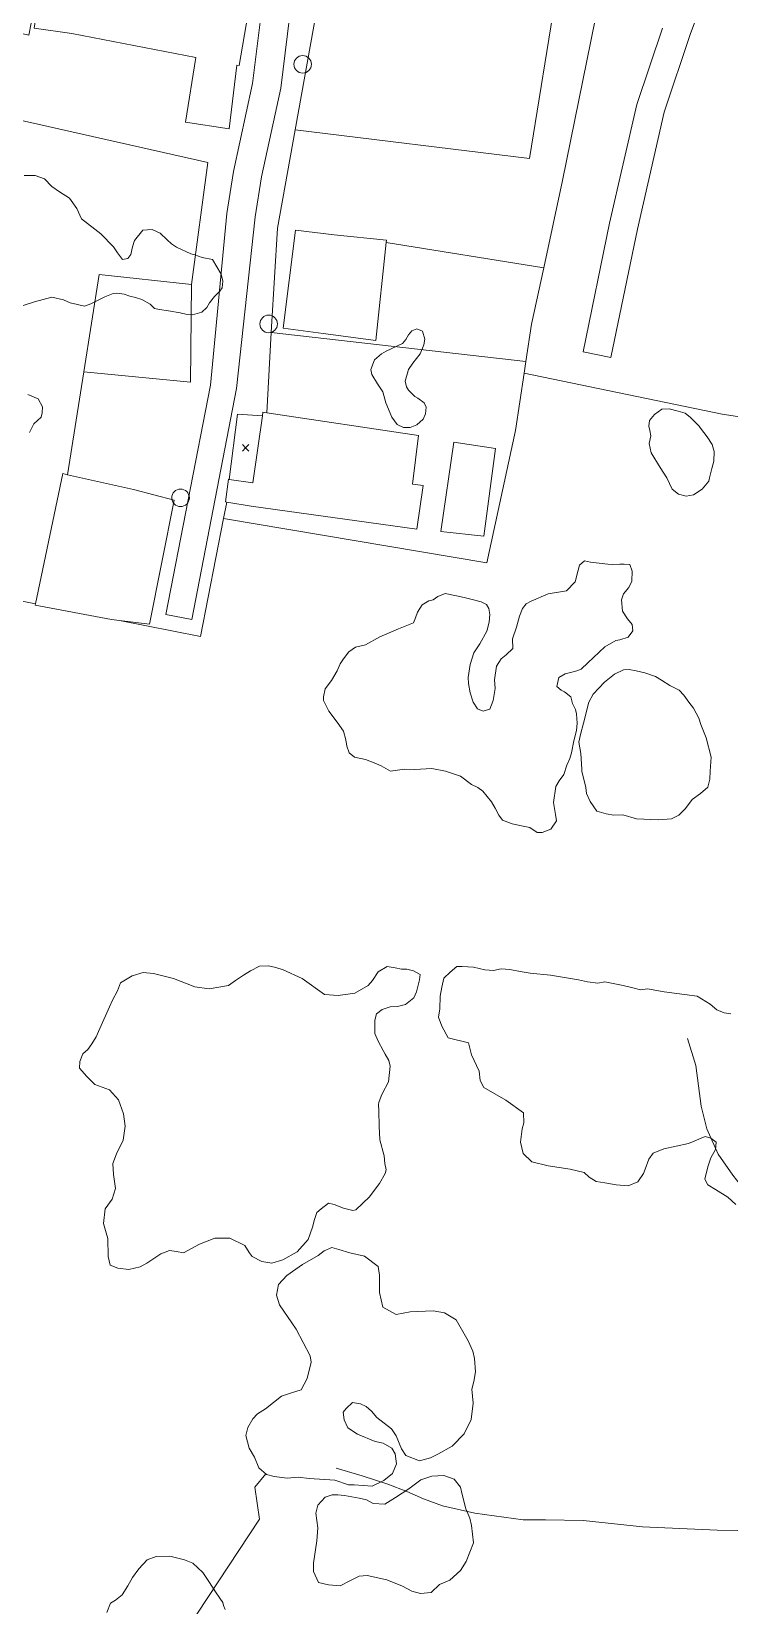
# Model space of a CAD drawing. Header units: metres. Extents: x 4652992 to 4879070, y 2074171 to 2309877.
# Drawn here: x 4654534.1 to 4654595.3, y 2307022.4 to 2307160.3 of the extents above; entities that cross this region are included whole.
import ezdxf

# ---------------------------------------------------------------- set-up
doc = ezdxf.new("R2010")
doc.units = ezdxf.units.M
doc.header["$MEASUREMENT"] = 0
doc.linetypes.add('DGN Style 3', pattern=[92.779933, 66.271381, -26.508552])
doc.layers.get('0').update_dxf_attribs({"color": 4, "lineweight": 0})
for name, color, linetype, lineweight in [('Level 1', 2, 'Continuous', 0), ('Level 19', 38, 'DGN Style 3', 0), ('Level 30', 5, 'Continuous', 0), ('Level 31', 38, 'Continuous', 0), ('Level 35', 4, 'Continuous', 0), ('Level 37', 3, 'Continuous', 0), ('Level 40', 1, 'Continuous', 0), ('Level 61', 4, 'Continuous', 0), ('Level 62', 4, 'Continuous', 0), ('Level 63', 3, 'Continuous', 0)]:
    doc.layers.add(name, color=color, linetype=linetype, lineweight=lineweight)

# ---------------------------------------------------------------- blocks, each defined once
blk = doc.blocks.new('POSTE')
at = {"color": 0, "linetype": 'ByBlock', "lineweight": -2}
blk.add_circle((0, 0), 0.770001, dxfattribs=at)
blk = doc.blocks.new('COTA')
at = {"color": 0, "linetype": 'ByBlock', "lineweight": -2, "ltscale": 10}
for p, q in [((0, 0), (-1.419522, -1.408457)), ((-1.408457, 1.419522), (0, 0)), ((1.419522, 1.408457), (0, 0)), ((0, 0), (1.408457, -1.419522))]:
    blk.add_line(p, q, dxfattribs=at)

msp = doc.modelspace()

# ---------------------------------------------------------------- linework, layer by layer
at = {"layer": 'Level 1'}
for points in [[(4654591.615114, 2307072.075503, 1365), (4654592.357485, 2307069.690493, 1362), (4654592.80292, 2307066.132876, 1360), (4654593.306277, 2307064.154116, 1358), (4654593.668093, 2307063.354128, 1357), (4654594.306277, 2307061.92853, 1356), (4654595.600283, 2307060.092104, 1355.08), (4654597.188906, 2307058.041872, 1354.16), (4654599.266909, 2307055.812075, 1353.13), (4654600.670901, 2307054.645083, 1352.79), (4654603.039919, 2307053.425112, 1351.25), (4654606.400088, 2307052.297488, 1349.59), (4654608.963686, 2307051.583925, 1348.58), (4654611.380129, 2307050.846133, 1347.59), (4654613.474917, 2307050.361696, 1346.91), (4654615.93268, 2307049.663088, 1346.05), (4654618.863711, 2307048.4975, 1345.21), (4654621.510927, 2307046.91028, 1344.92), (4654623.343081, 2307045.50049, 1344.39), (4654624.912905, 2307044.199282, 1344.24), (4654625.657473, 2307043.512881, 1344.16), (4654626.14551, 2307042.996889, 1344.11), (4654626.578676, 2307042.366884, 1344.02), (4654628.117863, 2307040.143764, 1343.741711)], [(4654560.803713, 2307034.388491, 1366), (4654563.096133, 2307033.715273, 1364), (4654565.344118, 2307032.986086, 1362), (4654567.023318, 2307032.358279, 1361), (4654568.4657, 2307031.712893, 1360), (4654570.137697, 2307031.095705, 1359), (4654572.973696, 2307030.457888, 1358), (4654577.206301, 2307029.855105, 1356), (4654579.15729, 2307029.848879, 1355), (4654582.479128, 2307029.804873, 1354), (4654587.668703, 2307029.246096, 1352), (4654594.22571, 2307028.949892, 1350), (4654597.845705, 2307028.897707, 1349), (4654601.146731, 2307028.7157, 1348), (4654604.154726, 2307028.521731, 1347), (4654608.784487, 2307027.853518, 1346), (4654613.9527, 2307027.234499, 1345.12), (4654617.245119, 2307026.608279, 1345), (4654619.14306, 2307026.001067, 1344.19171), (4654621.097392, 2307025.545054, 1344.1917)]]:
    msp.add_polyline3d(points, dxfattribs=at)
at = {"layer": 'Level 19', "linetype": 'DGN Style 3'}
for points in [[(4654557.2694, 2307166.0268, 1384.986862), (4654555.9496, 2307155.3622, 1385.555503), (4654554.271, 2307147.6021, 1385.892235), (4654553.7205, 2307144.0878, 1385.994029), (4654552.0846, 2307129.0356, 1386.532699), (4654548.1705, 2307108.7876, 1386.983994), (4654545.8948, 2307109.2191, 1387.081209), (4654549.7864, 2307129.3508, 1386.603648), (4654551.2392, 2307144.4016, 1386.140823), (4654551.8122, 2307148.0602, 1385.970701), (4654553.4824, 2307155.781, 1385.673095), (4654554.7979, 2307166.4027, 1385.161206)], [(4654594.2077, 2307166.4394, 1373.46531), (4654591.8768, 2307160.1626, 1375.646072), (4654589.5772, 2307153.2753, 1377.013355), (4654587.2171, 2307143.0224, 1377.574966), (4654584.9044, 2307131.756, 1378.066084), (4654582.4555, 2307132.2587, 1378.470007), (4654584.7741, 2307143.5542, 1377.722446), (4654587.1688, 2307153.9572, 1377.537345), (4654589.4287, 2307160.6509, 1376.091746)]]:
    msp.add_polyline3d(points, dxfattribs=at)
at = {"layer": 'Level 30', "color": 1}
for points in [[(4654548.780214, 2307181.112918, 1387.4514), (4654546.55127, 2307167.041716, 1387.4514), (4654546.485861, 2307166.628793, 1387.4514), (4654545.255591, 2307166.95098, 1387.6514), (4654544.662174, 2307163.494757, 1387.6514), (4654548.912054, 2307162.589868, 1393.3514), (4654553.083473, 2307161.783439, 1392.6514), (4654552.315147, 2307157.353024, 1392.6514), (4654552.097401, 2307157.406069, 1388.1514), (4654551.435986, 2307151.811147, 1388.0514), (4654547.602676, 2307152.405234, 1388.0514), (4654548.518662, 2307158.077067, 1388.0514), (4654542.172203, 2307159.296639, 1388.0514), (4654537.643982, 2307160.167796, 1388.8514), (4654534.327882, 2307160.63344, 1388.1514), (4654535.655242, 2307168.781342, 1388.1514), (4654536.52487, 2307172.758105, 1387.0514), (4654536.680207, 2307172.739027, 1387.078592), (4654538.809873, 2307172.477471, 1387.4514), (4654540.522517, 2307182.548539, 1387.4514), (4654544.684099, 2307181.883579, 1388.3514), (4654548.460232, 2307181.173121, 1387.521707), (4654548.780214, 2307181.112918, 1387.4514)], [(4654565.208155, 2307141.844759, 1388.4), (4654564.284067, 2307133.261112, 1388.4), (4654559.675789, 2307133.873276, 1389.5), (4654556.175609, 2307134.323426, 1388.8), (4654557.242097, 2307142.919137, 1388.8), (4654560.631518, 2307142.53016, 1389.5), (4654565.231464, 2307142.061266, 1388.4), (4654565.208155, 2307141.844759, 1388.4)], [(4654568.028193, 2307124.918101, 1389.3), (4654567.499154, 2307120.646911, 1389.3), (4654568.451315, 2307120.546069, 1389.3), (4654567.900037, 2307116.708114, 1389.3), (4654553.358963, 2307118.7318, 1390), (4654551.219654, 2307119.081607, 1388.66635), (4654551.113222, 2307119.09901, 1388.6), (4654551.382873, 2307121.085317, 1388.6), (4654551.440487, 2307121.077175, 1388.637782), (4654553.517777, 2307120.783603, 1390), (4654554.340925, 2307126.663217, 1390), (4654554.384512, 2307126.974551, 1390), (4654554.731506, 2307126.92225, 1389.982197), (4654568.028193, 2307124.918101, 1389.3)], [(4654546.606577, 2307119.2579, 1389.8), (4654544.436857, 2307108.392286, 1389.8), (4654541.831432, 2307108.703856, 1390.505392), (4654541.112629, 2307108.789815, 1390.7), (4654534.424265, 2307110.056602, 1390.2), (4654534.447287, 2307110.166619, 1390.2), (4654536.836223, 2307121.583171, 1390.2), (4654537.250505, 2307121.490534, 1390.226676), (4654543.048147, 2307120.194127, 1390.6), (4654546.606577, 2307119.2579, 1389.8)]]:
    msp.add_polyline3d(points, dxfattribs=at)
at = {"layer": 'Level 31'}
msp.add_polyline3d([(4654574.774398, 2307123.796776, 1385.6), (4654573.75582, 2307116.103894, 1385.6), (4654569.999407, 2307116.514555, 1386.3), (4654571.136298, 2307124.343177, 1386.3), (4654574.774398, 2307123.796776, 1385.6)], dxfattribs=at)
at = {"layer": 'Level 35', "extrusion": (0.0159742072739065, 0.0675216876525355, 0.9975899189539376), "elevation": 231520.532464, "flags": 128}
msp.add_lwpolyline([(-3998338.921419, -3308683.442305), (-3998339.100647, -3308679.118638), (-3998330.55122, -3308679.118638)], dxfattribs=at)
at = {"layer": 'Level 37'}
for p, q in [((4654565.208155, 2307141.844759, 1385.671774), (4654579.011865, 2307139.617727, 1383.576807)), ((4654555.116291, 2307133.964641, 1387.751384), (4654577.455674, 2307131.408479, 1383.9214))]:
    msp.add_line(p, q, dxfattribs=at)
at = {"layer": 'Level 37', "extrusion": (0.1792377330463025, 0.0448865528118147, 0.9827812739511752), "elevation": 939195.770161, "flags": 128}
msp.add_lwpolyline([(1107314.920861, -4987947.362414), (1107307.475652, -4987967.031491), (1107321.114784, -4987972.98475)], dxfattribs=at)
at = {"layer": 'Level 37', "extrusion": (0.0726368947118046, -0.0115585466490869, 0.9972914727029341), "elevation": 312809.250465, "flags": 128}
msp.add_lwpolyline([(3009917.793624, -4222567.20086), (3009926.928986, -4222567.20086), (3009935.555054, -4222567.20086), (3009935.973436, -4222575.358488)], dxfattribs=at)
at = {"layer": 'Level 37', "extrusion": (0.3805101042906298, 0.1013128483290482, 0.9192104042580183), "elevation": 2006127.780472, "flags": 128}
msp.add_lwpolyline([(1031874.750269, -4679597.014467), (1031866.820625, -4679614.263289), (1031864.883757, -4679619.097352)], dxfattribs=at)
at = {"layer": 'Level 37', "extrusion": (0.0435254705682363, 0.0243669571960406, 0.9987551175382382), "elevation": 260195.539409, "flags": 128}
msp.add_lwpolyline([(-260595.530978, -5181881.937248), (-260600.217064, -5181887.441196), (-260592.166789, -5181894.276788), (-260591.061751, -5181895.215091)], dxfattribs=at)
at = {"layer": 'Level 37'}
for points in [[(4654554.731506, 2307126.92225, 1387.7514), (4654555.116291, 2307133.964641, 1387.7514), (4654555.143532, 2307134.463213, 1387.7514), (4654555.66244, 2307143.115204, 1387.6514), (4654557.215314, 2307151.733995, 1387.28571), (4654559.908856, 2307166.683747, 1386.6514), (4654561.444662, 2307174.641907, 1386.0514), (4654569.611256, 2307173.804718, 1385.651384), (4654580.467511, 2307173.027291, 1381.451384), (4654580.677573, 2307163.754001, 1382.522506)], [(4654550.941743, 2307117.659603, 1388.310411), (4654574.019321, 2307113.750316, 1384.051384), (4654576.542665, 2307125.356211, 1384.051384), (4654577.301463, 2307130.386226, 1383.943396), (4654577.455674, 2307131.408479, 1383.92145), (4654577.948004, 2307134.672093, 1383.851384), (4654579.011865, 2307139.617727, 1383.576807), (4654580.660189, 2307147.280389, 1383.151384), (4654583.878047, 2307163.12831, 1382.351384), (4654580.677573, 2307163.754001, 1382.522506), (4654580.137465, 2307163.859592, 1382.551384), (4654570.669125, 2307164.817415, 1386.151384), (4654565.441635, 2307165.956801, 1386.651384), (4654559.908856, 2307166.683747, 1386.651384)], [(4654538.686132, 2307130.512386, 1388.851384), (4654548.03128, 2307129.593063, 1388.251384), (4654548.141919, 2307138.165953, 1388.251384), (4654549.568144, 2307148.872264, 1387.851384), (4654532.572774, 2307152.68405, 1388.051384)], [(4654485.63013, 2307122.530141, 1389.551384), (4654503.853341, 2307117.668309, 1389.551384), (4654529.570207, 2307111.320903, 1389.290552), (4654533.431954, 2307110.367752, 1389.251384), (4654534.447287, 2307110.166619, 1389.212043)], [(4654554.642987, 2307033.88317, 1370.6514), (4654553.677282, 2307032.720529, 1370.6514), (4654554.106027, 2307029.915634, 1370.0514), (4654543.293508, 2307013.528922, 1369.6514), (4654538.697077, 2307005.844593, 1369.6514), (4654533.762005, 2306997.875475, 1369.8514), (4654524.822848, 2306982.214885, 1373.7514), (4654514.604985, 2306964.932457, 1379.6514), (4654504.884342, 2306948.143536, 1385.1514), (4654500.469762, 2306971.629222, 1386.5514), (4654494.692789, 2307000.705577, 1390.4514), (4654493.325986, 2307001.824969, 1390.4514), (4654480.359936, 2307004.246489, 1392.2514), (4654478.634913, 2307004.656697, 1392.361837), (4654469.053237, 2307006.935202, 1392.975262)]]:
    msp.add_polyline3d(points, dxfattribs=at)
at = {"layer": 'Level 40', "color": 3, "elevation": 1382.5, "flags": 128}
msp.add_lwpolyline([(4654593.32971, 2307124.812293), (4654593.780371, 2307124.127017), (4654593.939263, 2307123.511929), (4654593.911793, 2307122.675441), (4654593.758495, 2307122.046731), (4654593.554104, 2307121.208485), (4654593.48257, 2307120.915107), (4654592.91333, 2307120.209012), (4654592.134929, 2307119.730703), (4654591.490172, 2307119.619551), (4654590.823361, 2307119.77989), (4654590.269728, 2307120.223572), (4654589.807199, 2307121.222128), (4654589.230644, 2307122.115042), (4654588.444013, 2307123.413487), (4654588.242525, 2307124.216292), (4654588.405956, 2307124.886994), (4654588.299689, 2307125.356317), (4654588.214674, 2307125.731784), (4654588.295568, 2307126.244873), (4654588.730367, 2307126.761624), (4654589.373602, 2307127.228263), (4654589.998051, 2307127.255608), (4654590.790049, 2307127.065127), (4654591.405087, 2307126.872825), (4654591.885657, 2307126.490959), (4654592.314316, 2307126.077202), (4654592.628139, 2307125.73545), (4654592.764207, 2307125.569588), (4654593.32971, 2307124.812293)], dxfattribs=at)
at = {"layer": 'Level 40', "color": 3}
for points in [[(4654533.466093, 2307147.730489, 1395.7), (4654534.428801, 2307147.731282, 1395.7), (4654535.238973, 2307147.42017, 1395.7), (4654535.887728, 2307146.760571, 1395.7), (4654536.544404, 2307146.292739, 1395.7), (4654537.446848, 2307145.72706, 1395.7), (4654538.078715, 2307144.839197, 1395.7), (4654538.474561, 2307143.930693, 1395.7), (4654540.180546, 2307142.592593, 1394.8), (4654541.302483, 2307141.477914, 1393.1), (4654541.633698, 2307140.931975, 1393.1), (4654542.074399, 2307140.359713, 1393.1), (4654542.556881, 2307140.437929, 1393.1), (4654542.800774, 2307140.806665, 1393.1), (4654542.960974, 2307141.467536, 1393.1), (4654543.130979, 2307142.009499, 1393.1), (4654543.854712, 2307142.923448, 1393.1), (4654544.683542, 2307142.996086, 1393.1), (4654545.377942, 2307142.673602, 1393.1), (4654546.010006, 2307142.094103, 1393.1), (4654546.385674, 2307141.731726, 1393.1), (4654546.81564, 2307141.434008, 1393.1), (4654548.067245, 2307140.860933, 1393.1), (4654548.432222, 2307140.773138, 1393.1), (4654549.071364, 2307140.541679, 1393.1), (4654549.986146, 2307140.343072, 1392), (4654550.731283, 2307139.06888, 1391.5), (4654550.88998, 2307138.446677, 1391.5), (4654550.829238, 2307137.877277, 1391.5), (4654550.602619, 2307137.581387, 1391.5), (4654550.139596, 2307137.108773, 1391.5), (4654549.695308, 2307136.553807, 1391.5), (4654549.478505, 2307136.138792, 1391.5), (4654549.033361, 2307135.739779, 1391.5), (4654548.203796, 2307135.511089, 1391.5), (4654547.747104, 2307135.543073, 1391.5), (4654547.125399, 2307135.6926, 1391.5), (4654546.120133, 2307135.856521, 1391.5), (4654545.334289, 2307135.967668, 1391.5), (4654544.895427, 2307136.073219, 1391.5), (4654544.518995, 2307136.436255, 1391.5), (4654543.767908, 2307136.850477, 1391.5), (4654543.228228, 2307137.019207, 1391.5), (4654542.7162, 2307137.142357, 1391.5), (4654542.213085, 2307137.302293, 1391.5), (4654541.58241, 2307137.415049, 1391.5), (4654541.263067, 2307137.375065, 1391.5), (4654540.543239, 2307137.096214, 1392.9), (4654539.31756, 2307136.473766, 1394.3), (4654538.763947, 2307136.257866, 1394.3), (4654538.144513, 2307136.406845, 1394.3), (4654537.488636, 2307136.564587, 1394.3), (4654536.895829, 2307136.823512, 1394.3), (4654535.881998, 2307137.042797, 1395.7), (4654534.377298, 2307136.651957, 1397.6), (4654533.374072, 2307136.314061, 1397.6)], [(4654567.717633, 2307128.354821, 1386.6), (4654567.973146, 2307128.209825, 1386.6), (4654568.533866, 2307127.782567, 1386.6), (4654568.692554, 2307127.410225, 1386.6), (4654568.636696, 2307126.838855, 1386.6), (4654568.43347, 2307126.344711, 1386.6), (4654567.897132, 2307125.847147, 1386.6), (4654567.30065, 2307125.614668, 1386.6), (4654566.722495, 2307125.628391, 1386.6), (4654566.162656, 2307125.888317, 1386.6), (4654565.698734, 2307126.542871, 1386.6), (4654565.159375, 2307127.775496, 1387.7), (4654564.899862, 2307128.755584, 1387.7), (4654564.446142, 2307129.448701, 1387.7), (4654563.94276, 2307130.278933, 1387.7), (4654563.842592, 2307130.720197, 1387.7), (4654564.170887, 2307131.559057, 1387.7), (4654564.794442, 2307132.076616, 1387.7), (4654565.184609, 2307132.316549, 1387.7), (4654566.62751, 2307132.9987, 1386.9), (4654566.919594, 2307133.34613, 1386.9), (4654567.142808, 2307133.751901, 1386.9), (4654567.434903, 2307134.099345, 1386.9), (4654567.894395, 2307134.28122, 1386.9), (4654568.38525, 2307134.079615, 1386.9), (4654568.584852, 2307133.36329, 1386.9), (4654568.508962, 2307132.880322, 1386.9), (4654568.189808, 2307132.079977, 1386.9), (4654567.537635, 2307131.276234, 1386.9), (4654567.148781, 2307130.701541, 1386.9), (4654566.86018, 2307129.68515, 1386.9), (4654566.990056, 2307129.194558, 1386.9), (4654567.167883, 2307128.901238, 1386.9), (4654567.717633, 2307128.354821, 1386.6)], [(4654533.774878, 2307128.517689, 1393), (4654534.692278, 2307128.150748, 1392), (4654535.061438, 2307127.439862, 1392), (4654535.046437, 2307126.899127, 1392), (4654534.95742, 2307126.531724, 1392), (4654534.31327, 2307125.947885, 1392), (4654533.934758, 2307125.183572, 1392)], [(4654580.765305, 2307095.220266, 1384.9), (4654580.363695, 2307094.654303, 1384.9), (4654580.065465, 2307094.151845, 1384.9), (4654579.854567, 2307092.745225, 1384.9), (4654580.035942, 2307091.686026, 1384.9), (4654580.121543, 2307091.135593, 1384.9), (4654579.637814, 2307090.412881, 1384.9), (4654578.861782, 2307090.113639, 1384.9), (4654578.426309, 2307090.129954, 1384.9), (4654577.781528, 2307090.549773, 1384.9), (4654577.075763, 2307090.719329, 1384.9), (4654576.235283, 2307090.877096, 1384.9), (4654575.393916, 2307091.21169, 1384.9), (4654575.060021, 2307091.645142, 1384.9), (4654574.766754, 2307092.245464, 1384.9), (4654574.4218, 2307092.814065, 1384.9), (4654573.681068, 2307093.742723, 1384.9), (4654573.233614, 2307094.071026, 1384.9), (4654572.682796, 2307094.335847, 1384.9), (4654571.714961, 2307095.054155, 1384.9), (4654570.401322, 2307095.490861, 1386.2), (4654569.200597, 2307095.731368, 1388), (4654567.706316, 2307095.64562, 1389.8), (4654566.799618, 2307095.687962, 1389.8), (4654565.574788, 2307095.499602, 1389.8), (4654564.768936, 2307095.956484, 1389.8), (4654564.139094, 2307096.239447, 1389.8), (4654563.375388, 2307096.510698, 1389.8), (4654562.426477, 2307096.738692, 1389.8), (4654561.950621, 2307097.1163, 1389.8), (4654561.741538, 2307097.693097, 1389.8), (4654561.656225, 2307098.240172, 1389.8), (4654561.446198, 2307098.992762, 1389.8), (4654560.895993, 2307099.783236, 1389.8), (4654560.169696, 2307100.747714, 1389.8), (4654559.701023, 2307101.694215, 1389.8), (4654559.68906, 2307102.00432, 1389.8), (4654559.860435, 2307102.709287, 1389.8), (4654560.392184, 2307103.459363, 1389.8), (4654560.902854, 2307104.302331, 1389.8), (4654561.177896, 2307104.894684, 1389.8), (4654561.463964, 2307105.352712, 1389.8), (4654561.914177, 2307105.946904, 1389.8), (4654562.499223, 2307106.377008, 1389.8), (4654563.374082, 2307106.561864, 1389.8), (4654564.63778, 2307107.267915, 1389.8), (4654566.279072, 2307107.978983, 1388.6), (4654567.587662, 2307108.516329, 1386.7), (4654567.781994, 2307108.954593, 1386.7), (4654567.945023, 2307109.444483, 1386.7), (4654568.365925, 2307110.092862, 1386.7), (4654568.933244, 2307110.441514, 1386.7), (4654569.305308, 2307110.528453, 1386.7), (4654569.728049, 2307110.823681, 1386.7), (4654570.358002, 2307111.069107, 1386.7), (4654571.362723, 2307110.871693, 1386.7), (4654572.025772, 2307110.712314, 1386.7), (4654572.730255, 2307110.542975, 1386.7), (4654573.517611, 2307110.353715, 1386.7), (4654573.984465, 2307110.109215, 1386.7), (4654574.203561, 2307109.7479, 1386.7), (4654574.299217, 2307109.239895, 1386.7), (4654574.219862, 2307108.55352, 1386.7), (4654574.02722, 2307107.762136, 1386.7), (4654573.411858, 2307106.675618, 1386.7), (4654572.896939, 2307105.877518, 1388.2), (4654572.56668, 2307104.860208, 1389.2), (4654572.376482, 2307103.719703, 1389.2), (4654572.420425, 2307103.181958, 1389.2), (4654572.568924, 2307102.355523, 1389.2), (4654572.810104, 2307101.550777, 1389.2), (4654573.194476, 2307100.97521, 1389.2), (4654573.71106, 2307100.763215, 1389.2), (4654574.277286, 2307100.934627, 1389.2), (4654574.591904, 2307101.694288, 1388), (4654574.753758, 2307102.735071, 1386.2), (4654574.697053, 2307103.502937, 1385.5), (4654574.856883, 2307104.700702, 1385.5), (4654575.278513, 2307105.349942, 1385.5), (4654575.712066, 2307105.687268, 1385.5), (4654576.289567, 2307106.254931, 1385.5), (4654576.28082, 2307107.105973, 1387.3), (4654576.616965, 2307108.126509, 1387.3), (4654576.891455, 2307109.073811, 1387.3), (4654577.146555, 2307109.761473, 1387.3), (4654577.465067, 2307110.169559, 1387.3), (4654577.9188, 2307110.41297, 1387.3), (4654579.38867, 2307111.044692, 1386.1), (4654581.015721, 2307111.314184, 1384.8), (4654581.779589, 2307112.103166, 1384.8), (4654582.023761, 2307113.10555, 1384.8), (4654582.135678, 2307113.564994, 1384.8), (4654582.579961, 2307113.944546, 1384.8), (4654583.120048, 2307113.814705, 1384.8), (4654584.622225, 2307113.639548, 1383.8), (4654585.058599, 2307113.623186, 1383.8), (4654585.681752, 2307113.650468, 1383.8), (4654586.076526, 2307113.644107, 1383.8), (4654586.554498, 2307113.617744, 1383.8), (4654586.764977, 2307113.035868, 1383.8), (4654586.72752, 2307112.159449, 1383.8), (4654586.460042, 2307111.603978, 1383.8), (4654586.015996, 2307111.046704, 1383.8), (4654585.841918, 2307110.513084, 1383.8), (4654585.908888, 2307109.523157, 1383.8), (4654586.358725, 2307108.839606, 1383.8), (4654586.766124, 2307108.343321, 1383.8), (4654586.810201, 2307107.8016, 1383.8), (4654586.407786, 2307107.23444, 1383.8), (4654585.692199, 2307107.008121, 1383.8), (4654585.328897, 2307106.962673, 1383.8), (4654584.368679, 2307106.406162, 1385.1), (4654582.869459, 2307105.002412, 1387.1), (4654582.293097, 2307104.435985, 1387.1), (4654581.911122, 2307104.307498, 1387.1), (4654581.343234, 2307104.13558, 1387.1), (4654580.878448, 2307104.026999, 1387.1), (4654580.321558, 2307103.720271, 1387.1), (4654580.17032, 2307102.919558, 1387.1), (4654580.533696, 2307102.611954, 1387.1), (4654580.844671, 2307102.449108, 1387.1), (4654581.399666, 2307102.001759, 1386.1), (4654581.526591, 2307101.441929, 1386.1), (4654581.788043, 2307100.893894, 1386.1), (4654581.872653, 2307100.520695, 1386.1), (4654581.938645, 2307099.710913, 1386.1), (4654581.869264, 2307099.066009, 1386.1), (4654581.645902, 2307098.149413, 1386.1), (4654581.433551, 2307097.097919, 1386.1), (4654581.311728, 2307096.598004, 1386.1), (4654581.043509, 2307096.018966, 1385.5), (4654580.765305, 2307095.220266, 1384.9)], [(4654593.615411, 2307095.502656, 1382.4), (4654593.576953, 2307094.802884, 1382.4), (4654593.403328, 2307094.091307, 1382.4), (4654592.740102, 2307093.54171, 1382.4), (4654592.035244, 2307093.002138, 1382.4), (4654591.445957, 2307092.213285, 1382.4), (4654590.866092, 2307091.643728, 1382.4), (4654590.212339, 2307091.313461, 1382.4), (4654589.029756, 2307091.223687, 1383.2), (4654587.140161, 2307091.333474, 1384.6), (4654585.945957, 2307091.664573, 1384.6), (4654585.147529, 2307091.635531, 1384.6), (4654584.472858, 2307091.753454, 1384.6), (4654583.652401, 2307091.994754, 1384.6), (4654583.067582, 2307092.842087, 1384.6), (4654582.753128, 2307093.536132, 1384.6), (4654582.709059, 2307094.076873, 1384.6), (4654582.362465, 2307095.507675, 1386.1), (4654582.361622, 2307095.684263, 1386.1), (4654582.251661, 2307097.033629, 1386.1), (4654582.101924, 2307098.039829, 1386.1), (4654582.222918, 2307098.716399, 1386.1), (4654582.508063, 2307099.706391, 1386.1), (4654582.670529, 2307100.373058, 1386.1), (4654582.822845, 2307100.998079, 1386.1), (4654582.954857, 2307101.53978, 1386.1), (4654583.344953, 2307102.240033, 1386.1), (4654584.334921, 2307103.295793, 1385.2), (4654585.212658, 2307104.012367, 1385.2), (4654586.00906, 2307104.39516, 1385.2), (4654586.496202, 2307104.410585, 1385.2), (4654587.129047, 2307104.302651, 1385.2), (4654587.876247, 2307104.123059, 1385.2), (4654588.810645, 2307103.810135, 1385.2), (4654589.340915, 2307103.461838, 1385.2), (4654590.068546, 2307103.021941, 1385.2), (4654590.889352, 2307102.603823, 1385.2), (4654591.30604, 2307102.150338, 1385.2), (4654591.733697, 2307101.56173, 1385.2), (4654592.13001, 2307101.024834, 1385.2), (4654592.621094, 2307100.156037, 1385.2), (4654592.789503, 2307099.585626, 1385.2), (4654593.245614, 2307098.419589, 1384.5), (4654593.687446, 2307096.711883, 1383.5), (4654593.615411, 2307095.502656, 1382.4)], [(4654564.193085, 2307072.485574, 1384.2), (4654564.499945, 2307071.824907, 1384.2), (4654564.945482, 2307071.013575, 1384.2), (4654565.098901, 2307070.683264, 1384.2), (4654565.432727, 2307070.133566, 1384.2), (4654565.545642, 2307069.636918, 1384.2), (4654565.387988, 2307068.260117, 1383.1), (4654564.840185, 2307067.207728, 1382), (4654564.770288, 2307067.007899, 1379.9), (4654564.560872, 2307066.44016, 1378.3), (4654564.520075, 2307066.272542, 1378.3), (4654564.564642, 2307065.729622, 1378.3), (4654564.585778, 2307064.364495, 1378.3), (4654564.647706, 2307063.167054, 1378.3), (4654565.016309, 2307061.777833, 1378.3), (4654565.089312, 2307061.109973, 1378.3), (4654565.189507, 2307060.553846, 1378.3), (4654565.107921, 2307060.218717, 1378.3), (4654564.598559, 2307059.335989, 1378.3), (4654563.895107, 2307058.381664, 1378.3), (4654563.729446, 2307058.184976, 1378.3), (4654562.526328, 2307057.042983, 1379.6), (4654562.277011, 2307056.984803, 1379.6), (4654561.443841, 2307057.184752, 1379.6), (4654560.637796, 2307057.496206, 1379.6), (4654560.137882, 2307057.616179, 1379.6), (4654559.488743, 2307057.122889, 1379.6), (4654559.116059, 2307056.79929, 1379.6), (4654558.911304, 2307056.199387, 1379.6), (4654558.748535, 2307055.530428, 1379.6), (4654558.360252, 2307054.449667, 1380.2), (4654557.398365, 2307053.353474, 1381), (4654556.136912, 2307052.65144, 1382.3), (4654555.185169, 2307052.350778, 1382.3), (4654554.286168, 2307052.50771, 1382.3), (4654553.454699, 2307052.942345, 1382.3), (4654553.190169, 2307053.29973, 1382.3), (4654552.813626, 2307053.919137, 1382.3), (4654551.494275, 2307054.542379, 1383.5), (4654550.185341, 2307054.559913, 1385.1), (4654548.846148, 2307054.043261, 1387.1), (4654547.436037, 2307053.285177, 1388.3), (4654546.818646, 2307053.375001, 1388.3), (4654546.201252, 2307053.464826, 1388.3), (4654545.435204, 2307053.182103, 1388.3), (4654544.227945, 2307052.357203, 1389.3), (4654543.627457, 2307052.0354, 1389.3), (4654542.643134, 2307051.805699, 1389.3), (4654541.684194, 2307051.919312, 1389.3), (4654540.99806, 2307052.200405, 1389.3), (4654540.829442, 2307052.939686, 1389.3), (4654540.806489, 2307054.517645, 1389.3), (4654540.639228, 2307055.023717, 1389.3), (4654540.429116, 2307055.831307, 1389.3), (4654540.572047, 2307057.136701, 1389.3), (4654541.183227, 2307057.980303, 1389.3), (4654541.465358, 2307058.902914, 1389.3), (4654541.295104, 2307060.152202, 1390.9), (4654541.234925, 2307061.096836, 1390.9), (4654541.557879, 2307061.949566, 1390.9), (4654542.138464, 2307063.147517, 1390.9), (4654542.322582, 2307064.382564, 1390.9), (4654542.179637, 2307065.463588, 1390.9), (4654541.721587, 2307066.678465, 1390.9), (4654540.951125, 2307067.561291, 1390.9), (4654539.645133, 2307068.037891, 1389.8), (4654538.943022, 2307068.730636, 1389.8), (4654538.309072, 2307069.465287, 1389.8), (4654538.333025, 2307070.042032, 1389.8), (4654538.616375, 2307070.731283, 1389.8), (4654539.052239, 2307071.092678, 1389.8), (4654539.405179, 2307071.5905, 1389.8), (4654539.784856, 2307072.198433, 1389.8), (4654540.081613, 2307072.942815, 1389.8), (4654540.94659, 2307074.832628, 1389.8), (4654541.20329, 2307075.411938, 1389.8), (4654541.636506, 2307076.240239, 1389.8), (4654541.919963, 2307076.929719, 1389.8), (4654542.943046, 2307077.558188, 1389.8), (4654543.885932, 2307077.856278, 1389.8), (4654544.790057, 2307077.755741, 1389.8), (4654545.612592, 2307077.558241, 1389.8), (4654546.544787, 2307077.33441, 1389.8), (4654548.432339, 2307076.599479, 1388.4), (4654549.667712, 2307076.419621, 1388.4), (4654551.36674, 2307076.712266, 1388.4), (4654551.995223, 2307077.145207, 1388.4), (4654552.692065, 2307077.620134, 1388.4), (4654553.307168, 2307077.997926, 1388.4), (4654554.100502, 2307078.391321, 1388.4), (4654554.868312, 2307078.440509, 1388.4), (4654555.527534, 2307078.282209, 1388.4), (4654556.173336, 2307078.068742, 1388.4), (4654557.823217, 2307077.31448, 1387.1), (4654559.793051, 2307075.908254, 1385.2), (4654561.00081, 2307075.816742, 1383.2), (4654562.448933, 2307076.047885, 1382.7), (4654563.606189, 2307076.711245, 1382.7), (4654564.004644, 2307077.145033, 1382.7), (4654564.484264, 2307077.912336, 1382.7), (4654565.297233, 2307078.364285, 1382.7), (4654565.974934, 2307078.260378, 1382.7), (4654566.528408, 2307078.127467, 1382.7), (4654566.998244, 2307078.13231, 1382.7), (4654567.607058, 2307077.986109, 1382.7), (4654568.175273, 2307077.673157, 1382.7), (4654568.122368, 2307077.215199, 1382.7), (4654567.865282, 2307076.159156, 1382.7), (4654567.619294, 2307075.629945, 1382.7), (4654566.889986, 2307075.040331, 1382.7), (4654566.20005, 2307074.85305, 1382.7), (4654565.550701, 2307074.832498, 1382.7), (4654564.847249, 2307074.589643, 1382.7), (4654564.351652, 2307074.238065, 1382.7), (4654564.216408, 2307073.682332, 1382.7), (4654564.193085, 2307072.485574, 1384.2)], [(4654570.639244, 2307072.129218, 1380), (4654570.065454, 2307073.152395, 1380), (4654569.784119, 2307073.928305, 1380), (4654569.905119, 2307074.66667, 1380), (4654569.940989, 2307075.779725, 1380), (4654570.07558, 2307076.573941, 1380), (4654570.265718, 2307077.354852, 1380), (4654570.803917, 2307077.875081, 1380), (4654571.397673, 2307078.381986, 1380), (4654571.869185, 2307078.386847, 1380), (4654572.854165, 2307078.327445, 1380), (4654573.853922, 2307078.087357, 1380), (4654574.603136, 2307078.025527, 1380), (4654575.282033, 2307078.157721, 1380), (4654576.031246, 2307078.09589, 1380), (4654576.933486, 2307077.938263, 1380), (4654577.835717, 2307077.780638, 1380), (4654579.607307, 2307077.624635, 1378), (4654582.058952, 2307077.215165, 1376.4), (4654582.840153, 2307077.027561, 1376.4), (4654583.760273, 2307076.925243, 1376.4), (4654584.372924, 2307077.01541, 1376.4), (4654585.973464, 2307076.698689, 1375.3), (4654586.811637, 2307076.497402, 1375.3), (4654587.482169, 2307076.336374, 1375.3), (4654588.095699, 2307076.426668, 1375.3), (4654589.56315, 2307076.156681, 1373.6), (4654592.463448, 2307075.765335, 1372.5), (4654593.60096, 2307075.074798, 1372.5), (4654594.19141, 2307074.575272, 1372.5), (4654594.836835, 2307074.301036, 1372.5), (4654595.411344, 2307074.222691, 1372.5)], [(4654595.8462, 2307057.505537, 1362.8), (4654595.162844, 2307058.15211, 1362.8), (4654594.068214, 2307058.837095, 1362.8), (4654593.385929, 2307059.242151, 1362.8), (4654593.14271, 2307059.722794, 1362.8), (4654593.406997, 2307060.805547, 1362.8), (4654593.658512, 2307061.589776, 1362.8), (4654594.080341, 2307062.333156, 1362.8), (4654594.119835, 2307062.987345, 1362.8), (4654593.664557, 2307063.337977, 1362.8), (4654593.153627, 2307063.460629, 1362.8), (4654591.702616, 2307062.85972, 1364.2), (4654589.530907, 2307062.3756, 1365), (4654588.599722, 2307061.997523, 1365), (4654588.234639, 2307061.48357, 1365), (4654587.899599, 2307060.601489, 1365), (4654587.745949, 2307060.21729, 1365), (4654587.268839, 2307059.489674, 1365), (4654586.40821, 2307059.154889, 1365), (4654585.347724, 2307059.228977, 1365), (4654584.371556, 2307059.403126, 1365), (4654583.621807, 2307059.522929, 1365), (4654582.997941, 2307059.913271, 1365), (4654582.557745, 2307060.319685, 1365), (4654581.314801, 2307060.600204, 1366), (4654579.39049, 2307060.904434, 1367.4), (4654577.979591, 2307061.243083, 1367.4), (4654577.200858, 2307061.969719, 1367.4), (4654576.970252, 2307062.984616, 1367.4), (4654577.133508, 2307064.144926, 1367.4), (4654577.257774, 2307064.654895, 1367.4), (4654577.239119, 2307065.55907, 1367.4), (4654575.692173, 2307066.661266, 1369.1), (4654573.766032, 2307067.767164, 1371.2), (4654573.440301, 2307068.382609, 1371.2), (4654573.338023, 2307069.183214, 1371.2), (4654572.680424, 2307070.616309, 1372.8), (4654572.409249, 2307071.694332, 1372.8), (4654570.639244, 2307072.129218, 1380)], [(4654572.826645, 2307040.100055, 1371.3), (4654572.660868, 2307038.667101, 1371.3), (4654572.046976, 2307037.4031, 1371.3), (4654570.985003, 2307036.308018, 1371.3), (4654569.718937, 2307035.63006, 1371.3), (4654569.085921, 2307035.29109, 1371.3), (4654568.106234, 2307035.035274, 1371.3), (4654566.935196, 2307035.500181, 1371.3), (4654566.528118, 2307036.088612, 1371.3), (4654566.074751, 2307037.240339, 1371.3), (4654565.667641, 2307037.828824, 1371.3), (4654564.375638, 2307038.849047, 1373.3), (4654563.897832, 2307039.392056, 1373.3), (4654563.44949, 2307039.805605, 1373.3), (4654562.958898, 2307040.045687, 1373.3), (4654562.253142, 2307040.153772, 1373.3), (4654561.694802, 2307039.614477, 1373.3), (4654561.437418, 2307039.309012, 1373.3), (4654561.513122, 2307038.617668, 1373.3), (4654561.833446, 2307037.928871, 1373.3), (4654562.690396, 2307037.368967, 1372.1), (4654564.242162, 2307036.742179, 1369.9), (4654564.936838, 2307036.575565, 1369.9), (4654565.690709, 2307036.148905, 1369.9), (4654565.996917, 2307035.645238, 1369.9), (4654566.088335, 2307034.762889, 1369.9), (4654565.760411, 2307033.919695, 1369.9), (4654564.997712, 2307033.303714, 1369.9), (4654563.959758, 2307032.81522, 1369.9), (4654562.398206, 2307032.943905, 1369.9), (4654561.906852, 2307032.938839, 1369.9), (4654560.704947, 2307033.345247, 1371.1), (4654558.443347, 2307033.489826, 1374.4), (4654557.494466, 2307033.595199, 1374.4), (4654556.503434, 2307033.527404, 1374.4), (4654555.381895, 2307033.674181, 1374.4), (4654554.691292, 2307033.839798, 1374.4), (4654554.041442, 2307034.423293, 1374.4), (4654553.66254, 2307035.369495, 1374.4), (4654553.183932, 2307036.156355, 1374.4), (4654552.904679, 2307037.262043, 1374.4), (4654553.07321, 2307037.954867, 1374.4), (4654553.500071, 2307038.707975, 1374.4), (4654553.914276, 2307039.158603, 1374.4), (4654554.630335, 2307039.597955, 1374.4), (4654556.027783, 2307040.707091, 1376), (4654556.886679, 2307040.988977, 1376), (4654557.745586, 2307041.270866, 1376), (4654558.285232, 2307042.239268, 1376), (4654558.635873, 2307043.680046, 1376), (4654558.532334, 2307044.253875, 1376), (4654557.305765, 2307046.585839, 1377.6), (4654555.854639, 2307048.704404, 1378.6), (4654555.578283, 2307049.561207, 1378.6), (4654555.74466, 2307050.494256, 1378.6), (4654556.483649, 2307051.289962, 1378.6), (4654557.281269, 2307051.828371, 1378.6), (4654557.865184, 2307052.235623, 1378.6), (4654559.223179, 2307053.037616, 1377.1), (4654559.750903, 2307053.45946, 1377.1), (4654560.42274, 2307053.724849, 1377.1), (4654561.053864, 2307053.573406, 1377.1), (4654562.015212, 2307053.281779, 1377.1), (4654563.308692, 2307052.973781, 1376.1), (4654564.489622, 2307052.080207, 1376.1), (4654564.608415, 2307051.319486, 1376.1), (4654564.623751, 2307051.132757, 1376.1), (4654564.60218, 2307049.795623, 1376.1), (4654564.895884, 2307048.504956, 1376.1), (4654566.077058, 2307047.869527, 1375), (4654567.313352, 2307048.086439, 1373.5), (4654569.31411, 2307048.189588, 1372.3), (4654570.309533, 2307048.012067, 1372.3), (4654571.321598, 2307047.401384, 1372.3), (4654572.397662, 2307045.54925, 1372.3), (4654572.791361, 2307044.657868, 1372.3), (4654572.938802, 2307044.009499, 1372.3), (4654573.016924, 2307042.826117, 1372.3), (4654572.877044, 2307042.001564, 1372.3), (4654572.707683, 2307041.3067, 1372.3), (4654572.826645, 2307040.100055, 1371.3)], [(4654562.823353, 2307031.775183, 1368.1), (4654563.461554, 2307031.622138, 1368.1), (4654564.057232, 2307031.294523, 1368.1), (4654565.086039, 2307031.232576, 1368.1), (4654566.024526, 2307031.808188, 1368.1), (4654567.193802, 2307032.574851, 1368.1), (4654568.247086, 2307033.369372, 1368.1), (4654569.186968, 2307033.698341, 1368.1), (4654570.244192, 2307033.75278, 1368.1), (4654571.144115, 2307033.413753, 1368.1), (4654571.712665, 2307032.723025, 1368.1), (4654571.860903, 2307032.071522, 1368.1), (4654572.171549, 2307030.826773, 1368.1), (4654572.523452, 2307030.003315, 1368.1), (4654572.671666, 2307029.351905, 1368.1), (4654572.850688, 2307027.846143, 1367.6), (4654572.206935, 2307026.21359, 1367.6), (4654571.703855, 2307025.410013, 1367.6), (4654570.766124, 2307024.587472, 1367.6), (4654569.8697, 2307024.186321, 1367.6), (4654569.148718, 2307023.496696, 1367.6), (4654568.207175, 2307023.414416, 1367.6), (4654567.452635, 2307023.595324, 1367.6), (4654566.63873, 2307024.036888, 1367.6), (4654565.257756, 2307024.607927, 1368.9), (4654563.535694, 2307024.996498, 1369.9), (4654562.842553, 2307024.916989, 1369.9), (4654562.078744, 2307024.547307, 1369.9), (4654561.170939, 2307024.089316, 1369.9), (4654560.144716, 2307024.151094, 1369.9), (4654559.276624, 2307024.359222, 1369.9), (4654558.837825, 2307025.324348, 1369.9), (4654558.833755, 2307026.062431, 1369.9), (4654559.114726, 2307028.019169, 1369.1), (4654559.209673, 2307029.164878, 1369.1), (4654559.029059, 2307030.438238, 1369.1), (4654559.198814, 2307031.1356, 1369.1), (4654559.860428, 2307031.838058, 1369.1), (4654560.466818, 2307032.061702, 1369.1), (4654560.958672, 2307032.066773, 1369.1), (4654561.552264, 2307031.985936, 1369.1), (4654562.823353, 2307031.775183, 1368.1)], [(4654540.712768, 2307021.737362, 1375.3), (4654541.033015, 2307022.561883, 1375.3), (4654541.455598, 2307022.821109, 1375.3), (4654542.046653, 2307023.28031, 1375.3), (4654542.536838, 2307024.064168, 1375.3), (4654542.956607, 2307024.804849, 1375.3), (4654543.503464, 2307025.575192, 1375.3), (4654544.234054, 2307026.361623, 1375.3), (4654545.024124, 2307026.653012, 1375.3), (4654546.225859, 2307026.665402, 1375.3), (4654547.528442, 2307026.353103, 1375.3), (4654548.237051, 2307026.063009, 1375.3), (4654549.118308, 2307025.250728, 1375.3), (4654549.645935, 2307024.463158, 1375.3), (4654550.301983, 2307023.464546, 1375.3), (4654550.872373, 2307022.606696, 1375.3), (4654550.930369, 2307022.35243, 1375.3), (4654551.087801, 2307022.01424, 1375.3)]]:
    msp.add_polyline3d(points, dxfattribs=at)
at = {"layer": 'Level 62', "elevation": 1386.5094, "flags": 128}
msp.add_lwpolyline([(4654551.440512, 2307121.077373), (4654552.163018, 2307126.788342), (4654554.340725, 2307126.663228)], dxfattribs=at)

# ---------------------------------------------------------------- block references
at = {"layer": 'Level 61', "zscale": 0.1}
for p in [(4654557.873445, 2307157.467084, 1385.709417), (4654554.892724, 2307134.706817, 1386.309417), (4654547.171314, 2307119.460897, 1386.8368)]:
    msp.add_blockref('POSTE', p, dxfattribs=at)
at = {"layer": 'Level 63', "xscale": 0.2, "yscale": 0.2, "zscale": 0.1}
msp.add_blockref('COTA', (4654552.873272, 2307123.845065, 1386.5094), dxfattribs=at)

doc.saveas('drawing.dxf')
